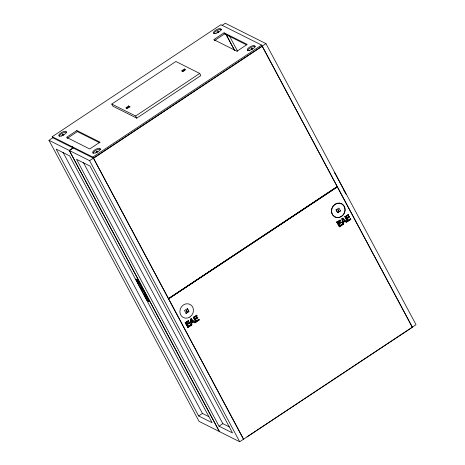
<?xml version="1.0" encoding="UTF-8"?>
<svg xmlns="http://www.w3.org/2000/svg" width="465" height="465" viewBox="0 0 465 465"><rect width="100%" height="100%" fill="white"/><g stroke="black" fill="none" stroke-linecap="round" stroke-linejoin="round"><path stroke-width="0.7" d="M62.525 135.083L63.786 134.414L62.513 135.065L62.822 134.525L63.711 134.275L63.31 135.053M217.213 32.48L218.515 31.789M218.445 31.719L217.19 32.387M218.149 32.277C219.48 30.644 215.725 32.631 217.812 32.457M52.202 136.716L220.933 24.703L261.574 45.07L412.368 327.284L243.491 439.227L92.843 157.083L52.202 136.716L52.772 137.78L48.976 140.302L199.055 421.383L219.311 431.532L69.227 150.451L48.976 140.302M222.049 25.412L225.304 23.25L265.945 43.617L416.024 324.698L247.066 436.862M111.769 104.061L175.886 61.496L199.729 73.447L200.868 75.586L136.751 118.145L112.908 106.2L111.769 104.061L135.611 116.012L136.751 118.145M76.83 130.543L66.565 137.361L89.728 148.969L99.992 142.156L76.83 130.543L77.399 131.612L99.917 142.9M224.049 32.817L213.784 39.63L236.947 51.237L247.211 44.425L224.049 32.817L224.618 33.881L246.496 44.849M67.134 138.425L77.399 131.612M214.353 40.699L224.618 33.881M128.636 105.962L125.823 107.834L127.178 108.508L129.991 106.642L128.636 105.962L129.921 107.13M184.32 69L181.507 70.866L182.861 71.546L185.675 69.68L184.32 69L184.698 69.715L182.449 71.209M126.201 108.543L129.014 106.677M127.776 107.857L128.067 107.659M183.454 70.889L183.902 70.982M69.227 150.451L73.022 147.934L72.453 146.864M243.491 439.227L239.696 441.75L219.445 431.601L69.361 150.52L73.156 147.998L72.587 146.928M135.611 116.012L199.729 73.447M92.843 157.083L261.574 45.07M69.361 150.52L89.611 160.669L265.945 43.617M52.632 137.716L93.546 158.216L262.283 46.204L337.247 186.605L168.51 298.617L337.247 186.605M135.745 279.227L137.721 279.889L149.126 301.244L148.841 301.436L147.149 300.588L135.745 279.227L137.437 280.075L148.841 301.436M334.434 173.056L334.719 172.87L346.123 194.225M337.398 186.889L168.528 298.832L337.398 186.889L412.368 327.284M186.099 313.364L184.512 310.481L187.389 308.65L188.912 311.498L186.099 313.364L188.912 311.498M336.09 209.855L338.973 208.024L340.49 210.872L337.683 212.738L336.09 209.855L337.683 212.738M186.087 310.318L186.506 310.202L187.267 311.626L186.849 311.742M337.613 212.703L340.49 210.872M187.122 324.617L189.458 323.065L187.122 324.617L188.052 326.36L190.557 324.692L191.115 325.378L187.93 327.494L185.163 322.669L188.348 320.554L188.906 321.239L186.14 322.774L188.906 321.239M190.261 319.286L191.353 318.856L190.261 319.286L191.307 325.25L191.993 324.791L191.499 323.047L191.656 324.122M193.295 317.27L196.742 315.287L197.038 315.84L194.527 317.502L195.213 318.792L197.549 317.24L197.846 317.793L195.509 319.345L196.439 321.088L198.95 319.426L199.247 319.978L196.061 322.094L193.295 317.27L196.061 322.094M336.747 222.043L340.188 220.061L340.485 220.613L337.718 222.148L338.665 223.566L341.002 222.014L341.298 222.566L338.7 223.991L339.63 225.734L342.141 224.072L342.693 224.752L339.508 226.868L336.747 222.043L339.508 226.868M341.845 218.66L342.938 218.236L341.845 218.66L342.891 224.624L343.571 224.171L343.333 222.549L345.28 221.259L346.442 222.264L347.157 221.788L342.676 218.108M344.879 216.644L348.32 214.661L348.616 215.214L345.85 216.754L346.535 218.039L349.134 216.614L349.43 217.172L347.093 218.724L348.023 220.462L350.529 218.8L350.825 219.358L347.64 221.468L344.879 216.644L347.64 221.468M185.163 322.669L188.61 320.681M193.556 317.397L196.742 315.287M337.003 222.171L340.188 220.061M345.135 216.777L348.32 214.661M195.271 316.712L197.038 315.84M338.218 221.817L340.485 220.613M347.355 215.754L348.616 215.214M186.14 322.774L186.825 324.059L189.162 322.507L189.714 323.192M194.498 317.804L194.957 318.659L197.549 317.24M338.404 223.438L341.002 222.014M346.535 218.039L349.134 216.614M186.825 324.059L189.418 322.64M195.254 319.217L197.846 317.793M339.869 223.217L341.298 222.566M346.832 218.591L348.587 217.428M192.969 321.344L191.4 322.39L193.231 321.478L191.005 319.653L193.231 321.478M344.809 220.852L342.978 221.764L344.809 220.852L342.583 219.032L342.781 220.398M191.754 323.175L193.702 321.885L194.864 322.89L195.579 322.414L191.098 318.728M195.562 319.798L196.184 320.96L198.95 319.426M347.146 219.172L347.762 220.334L350.529 218.8M188.052 326.36L190.819 324.82M342.397 224.2L339.892 225.862L338.962 224.118M187.668 327.36L191.115 325.378M193.702 321.885L194.603 322.757L195.579 322.414M195.8 321.966L198.456 320.199M339.252 226.74L341.903 224.979M342.629 224.496L343.571 224.171M347.384 221.34L350.825 219.358M198.642 415.96L212.121 422.714L69.64 155.874L56.16 149.12L198.642 415.96L202.438 413.443L208.855 416.657M219.032 426.178L232.512 432.932L90.03 166.092L76.551 159.338L219.032 426.178L222.828 423.656L229.245 426.876M251.356 49.523L252.303 48.616M251.228 49.528L251.298 49.069L252.326 48.709L251.054 49.36L251.367 48.819L252.379 48.761M349.43 217.172L348.872 216.487M342.583 219.032L343.24 221.892M345.28 221.259L346.442 222.264M342.693 224.752L342.141 224.072M187.389 308.65L188.842 311.463M199.247 319.978L198.689 319.292M147.992 300.681L149.126 301.244M343.885 190.481L345.129 192.353M96.325 151.985C97.894 152.665 97.819 150.294 96.395 152.055C98.644 151.805 96.708 150.474 96.4 152.131M146.516 298.699C148.573 300.338 144.731 295.188 146.155 298.193M348.064 214.534L348.361 215.086M350.273 218.672L350.569 219.224M346.111 216.882L346.797 218.166M340.74 221.886L341.037 222.439M337.979 222.276L338.665 223.566M229.379 35.869L237.58 51.226M225.938 34.067L234.796 50.662M226.141 34.637L234.662 50.592M196.48 315.154L196.776 315.712M197.294 317.113L197.59 317.665M186.227 310.388L186.982 311.812M188.348 320.554L188.645 321.106M190.557 324.692L190.853 325.25M189.162 322.507L189.458 323.065M186.395 322.902L187.081 324.186M187.378 324.744L188.308 326.488M185.425 322.797L187.93 327.494M93.546 158.216L168.51 298.617M168.661 298.902L243.631 439.297M89.611 160.669L239.696 441.75M83.421 162.576L222.828 423.656M136.024 279.041L138.372 283.435M140.384 287.207L142.063 290.346M143.743 293.491L145.754 297.257M63.031 152.357L202.438 413.443M343.077 222.421L343.234 223.502M191.26 319.786L191.656 322.518M342.101 218.788L342.891 224.624M190.522 319.414L191.307 325.25M247.752 50.743A4.342 1.598 -28.1 0 1 251.048 47.477A4.342 1.598 -28.1 0 1 255.395 46.796M213.894 33.59A4.342 1.598 -28.1 0 1 217.568 30.318A4.342 1.598 -28.1 0 1 221.619 29.958M59.218 136.268A4.342 1.598 -28.1 0 1 62.386 133.246A4.342 1.598 -28.1 0 1 66.629 132.333M93.087 153.241A4.342 1.598 -28.1 0 1 96.761 149.963A4.342 1.598 -28.1 0 1 100.812 149.608M145.499 297.368C146.237 300.326 147.835 298.786 145.499 297.368M338.084 209.576L337.805 209.762L338.567 211.186L338.846 211L338.084 209.576M189.906 317.02A7.376 6.638 -63.4 0 0 190.237 304.511A7.376 6.638 -63.4 0 0 179.885 311.381A7.376 6.638 -63.4 0 0 189.906 317.02M341.56 216.434A7.376 6.638 -63.4 0 0 341.885 203.92A7.376 6.638 -63.4 0 0 331.533 210.79A7.376 6.638 -63.4 0 0 341.56 216.434M341.49 216.399A7.376 6.638 -63.4 0 0 341.816 203.885A7.376 6.638 -63.4 0 0 331.469 210.755A7.376 6.638 -63.4 0 0 341.49 216.399M95.197 152.968A4.342 1.598 -28.1 0 0 100.318 148.684A4.342 1.598 -28.1 0 0 93.942 150.503A4.342 1.598 -28.1 0 0 95.197 152.968M249.292 50.429A4.342 1.598 -28.1 0 0 255.058 46.262A4.342 1.598 -28.1 0 0 249.124 47.424A4.342 1.598 -28.1 0 0 249.292 50.429M216.004 33.317A4.342 1.598 -28.1 0 0 221.125 29.033A4.342 1.598 -28.1 0 0 214.749 30.853A4.342 1.598 -28.1 0 0 216.004 33.317M61.328 135.995A4.342 1.598 -28.1 0 0 66.448 131.711A4.342 1.598 -28.1 0 0 60.072 133.531A4.342 1.598 -28.1 0 0 61.328 135.995"/></g></svg>
